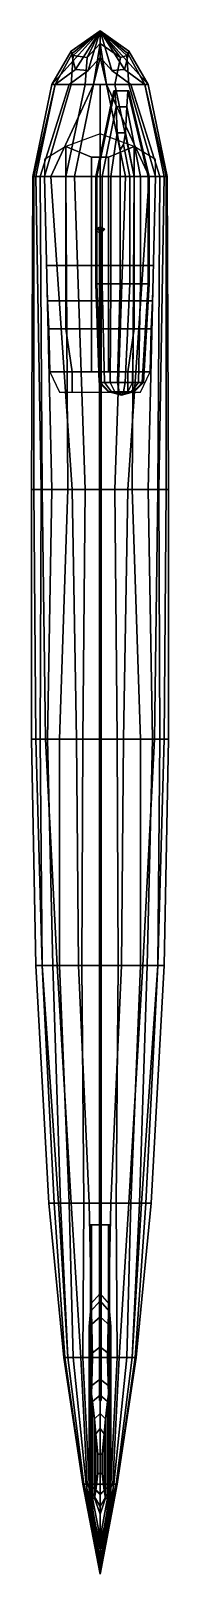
# Model space of a CAD drawing. Extents: x -0.6 to 0.6, y -7.2 to 7.2.
import ezdxf

# ---------------------------------------------------------------- set-up
doc = ezdxf.new("R2010")
doc.units = 0
doc.layers.get('0').update_dxf_attribs({"linetype": 'CONTINUOUS'})
doc.layers.add('CAB', color=6, linetype='CONTINUOUS')

msp = doc.modelspace()

# ---------------------------------------------------------------- linework, layer by layer
for points in [[(0, 7.2, -0.18), (-0.27, 7.01, -0.18), (-0.26, 6.99, -0.049), (0, 7.2, -0.18)], [(0, 7.2, -0.18), (-0.25, 6.92, -0.311), (-0.27, 7.01, -0.18), (0, 7.2, -0.18)], [(0, 7.2, -0.18), (-0.26, 6.99, -0.049), (-0.25, 6.97, 0.065), (0, 7.2, -0.18)], [(0, 7.2, -0.18), (-0.25, 6.97, 0.065), (-0.12, 6.95, 0.151), (0, 7.2, -0.18)], [(0, 7.2, -0.18), (-0.23, 6.84, -0.425), (-0.25, 6.92, -0.311), (0, 7.2, -0.18)], [(0, 7.2, -0.18), (-0.11, 6.83, -0.511), (-0.23, 6.84, -0.425), (0, 7.2, -0.18)], [(0, 7.2, -0.18), (-0.12, 6.95, 0.151), (0, 7.082, 0.196), (0, 7.2, -0.18)], [(0, 7.2, -0.18), (0, 6.95, -0.51), (-0.11, 6.83, -0.511), (0, 7.2, -0.18)], [(0, 7.2, -0.18), (0, 7.082, 0.196), (0, 7.082, 0.196), (0, 7.2, -0.18)], [(0, 7.2, -0.18), (0, 7.082, 0.196), (0.191, 6.95, 0.151), (0, 7.2, -0.18)], [(0, 7.2, -0.18), (0.191, 6.95, 0.151), (0.25, 6.97, 0.065), (0, 7.2, -0.18)], [(0, 7.2, -0.18), (0.25, 6.97, 0.065), (0.26, 6.99, -0.049), (0, 7.2, -0.18)], [(0, 7.2, -0.18), (0.26, 6.99, -0.049), (0.27, 7.01, -0.18), (0, 7.2, -0.18)], [(0, 7.2, -0.18), (0.27, 7.01, -0.18), (0.25, 6.92, -0.311), (0, 7.2, -0.18)], [(0, 7.2, -0.18), (0.25, 6.92, -0.311), (0.23, 6.84, -0.425), (0, 7.2, -0.18)], [(0, 7.2, -0.18), (0.23, 6.84, -0.425), (0.11, 6.83, -0.511), (0, 7.2, -0.18)], [(0, 7.2, -0.18), (0.11, 6.83, -0.511), (0, 6.95, -0.51), (0, 7.2, -0.18)], [(0, 7.2, -0.18), (0, 6.95, -0.51), (0, 6.95, -0.51), (0, 7.2, -0.18)], [(-0.12, 6.95, 0.151), (-0.14, 6.7, 0.41), (-0.06, 6.7, 0.42), (0, 7.082, 0.196)], [(0, 7.082, 0.196), (-0.06, 6.7, 0.42), (0.06, 6.7, 0.42), (0, 7.082, 0.196)], [(0, 7.082, 0.196), (0.06, 6.7, 0.42), (0.14, 6.7, 0.41), (0.191, 6.95, 0.151)], [(-0.27, 7.01, -0.18), (-0.45, 6.7, 0.01), (-0.42, 6.7, 0.13), (-0.26, 6.99, -0.049)], [(-0.25, 6.92, -0.311), (-0.45, 6.7, -0.24), (-0.45, 6.7, 0.01), (-0.27, 7.01, -0.18)], [(-0.23, 6.84, -0.425), (-0.42, 6.7, -0.43), (-0.45, 6.7, -0.24), (-0.25, 6.92, -0.311)], [(-0.26, 6.99, -0.049), (-0.42, 6.7, 0.13), (-0.27, 6.7, 0.34), (-0.25, 6.97, 0.065)], [(0, 6.95, -0.51), (-0.06, 6.7, -0.63), (-0.29, 6.7, -0.58), (-0.11, 6.83, -0.511)], [(-0.25, 6.97, 0.065), (-0.27, 6.7, 0.34), (-0.14, 6.7, 0.41), (-0.12, 6.95, 0.151)], [(0, 6.95, -0.51), (0.06, 6.7, -0.63), (-0.06, 6.7, -0.63), (0, 6.95, -0.51)], [(0.11, 6.83, -0.511), (0.29, 6.7, -0.58), (0.06, 6.7, -0.63), (0, 6.95, -0.51)], [(0.191, 6.95, 0.151), (0.14, 6.7, 0.41), (0.27, 6.7, 0.34), (0.25, 6.97, 0.065)], [(0.25, 6.92, -0.311), (0.45, 6.7, -0.24), (0.42, 6.7, -0.43), (0.23, 6.84, -0.425)], [(0.27, 7.01, -0.18), (0.45, 6.7, 0.01), (0.45, 6.7, -0.24), (0.25, 6.92, -0.311)], [(0.25, 6.97, 0.065), (0.27, 6.7, 0.34), (0.42, 6.7, 0.13), (0.26, 6.99, -0.049)], [(0.26, 6.99, -0.049), (0.42, 6.7, 0.13), (0.45, 6.7, 0.01), (0.27, 7.01, -0.18)], [(-0.11, 6.83, -0.511), (-0.29, 6.7, -0.58), (-0.42, 6.7, -0.43), (-0.23, 6.84, -0.425)], [(0.23, 6.84, -0.425), (0.42, 6.7, -0.43), (0.29, 6.7, -0.58), (0.11, 6.83, -0.511)], [(-0.45, 6.7, -0.24), (-0.42, 6.7, -0.43), (-0.62, 5.84, -0.4), (-0.63, 5.84, -0.21)], [(-0.42, 6.7, 0.13), (-0.45, 6.7, 0.01), (-0.63, 5.84, 0.04), (-0.6, 5.84, 0.2)], [(-0.45, 6.7, 0.01), (-0.45, 6.7, -0.24), (-0.63, 5.84, -0.21), (-0.63, 5.84, 0.04)], [(-0.42, 6.7, -0.43), (-0.29, 6.7, -0.58), (-0.56, 5.84, -0.59), (-0.62, 5.84, -0.4)], [(-0.27, 6.7, 0.34), (-0.42, 6.7, 0.13), (-0.6, 5.84, 0.2), (-0.52, 5.84, 0.61)], [(-0.29, 6.7, -0.58), (-0.06, 6.7, -0.63), (-0.46, 5.84, -0.71), (-0.56, 5.84, -0.59)], [(-0.14, 6.7, 0.41), (-0.27, 6.7, 0.34), (-0.52, 5.84, 0.61), (-0.32, 5.84, 0.69)], [(-0.06, 6.7, -0.63), (0, 6.7, -0.63), (0, 5.84, -0.73), (-0.46, 5.84, -0.71)], [(-0.06, 6.7, 0.42), (-0.14, 6.7, 0.41), (-0.32, 5.84, 0.69), (-0.24, 5.84, 0.71)], [(-0.24, 5.84, 0.71), (0, 5.84, 0.74), (0, 6.7, 0.42), (-0.06, 6.7, 0.42)], [(0.46, 5.84, -0.71), (0, 5.84, -0.73), (0, 6.7, -0.63), (0.06, 6.7, -0.63)], [(0.06, 6.7, 0.42), (0, 6.7, 0.42), (0, 5.84, 0.74), (0.24, 5.84, 0.71)], [(0.56, 5.84, -0.59), (0.46, 5.84, -0.71), (0.06, 6.7, -0.63), (0.29, 6.7, -0.58)], [(0.24, 5.84, 0.71), (0.32, 5.84, 0.69), (0.14, 6.7, 0.41), (0.06, 6.7, 0.42)], [(0.32, 5.84, 0.69), (0.52, 5.84, 0.61), (0.27, 6.7, 0.34), (0.14, 6.7, 0.41)], [(0.52, 5.84, 0.61), (0.6, 5.84, 0.2), (0.42, 6.7, 0.13), (0.27, 6.7, 0.34)], [(0.62, 5.84, -0.4), (0.56, 5.84, -0.59), (0.29, 6.7, -0.58), (0.42, 6.7, -0.43)], [(0.63, 5.84, -0.21), (0.62, 5.84, -0.4), (0.42, 6.7, -0.43), (0.45, 6.7, -0.24)], [(0.6, 5.84, 0.2), (0.63, 5.84, 0.04), (0.45, 6.7, 0.01), (0.42, 6.7, 0.13)], [(0.63, 5.84, 0.04), (0.63, 5.84, -0.21), (0.45, 6.7, -0.24), (0.45, 6.7, 0.01)], [(-0.63, 5.84, -0.21), (-0.62, 5.84, -0.4), (-0.62, 2.92, -0.53), (-0.64, 2.92, -0.44)], [(-0.6, 5.84, 0.2), (-0.63, 5.84, 0.04), (-0.64, 2.92, 0.11), (-0.55, 2.92, 0.5)], [(-0.63, 5.84, 0.04), (-0.63, 5.84, -0.21), (-0.64, 2.92, -0.44), (-0.64, 2.92, 0.11)], [(-0.62, 5.84, -0.4), (-0.56, 5.84, -0.59), (-0.54, 2.92, -0.63), (-0.62, 2.92, -0.53)], [(-0.52, 5.84, 0.61), (-0.6, 5.84, 0.2), (-0.55, 2.92, 0.5), (-0.45, 2.92, 0.65)], [(-0.56, 5.84, -0.59), (-0.46, 5.84, -0.71), (-0.26, 2.92, -0.73), (-0.54, 2.92, -0.63)], [(-0.32, 5.84, 0.69), (-0.52, 5.84, 0.61), (-0.45, 2.92, 0.65), (-0.3, 2.92, 0.71)], [(-0.46, 5.84, -0.71), (0, 5.84, -0.73), (0, 2.92, -0.73), (-0.26, 2.92, -0.73)], [(-0.24, 5.84, 0.71), (-0.32, 5.84, 0.69), (-0.3, 2.92, 0.71), (-0.14, 2.92, 0.74)], [(-0.14, 2.92, 0.74), (0, 2.92, 0.74), (0, 5.84, 0.74), (-0.24, 5.84, 0.71)], [(0.24, 5.84, 0.71), (0, 5.84, 0.74), (0, 2.92, 0.74), (0.14, 2.92, 0.74)], [(0.26, 2.92, -0.73), (0, 2.92, -0.73), (0, 5.84, -0.73), (0.46, 5.84, -0.71)], [(0.14, 2.92, 0.74), (0.3, 2.92, 0.71), (0.32, 5.84, 0.69), (0.24, 5.84, 0.71)], [(0.54, 2.92, -0.63), (0.26, 2.92, -0.73), (0.46, 5.84, -0.71), (0.56, 5.84, -0.59)], [(0.3, 2.92, 0.71), (0.45, 2.92, 0.65), (0.52, 5.84, 0.61), (0.32, 5.84, 0.69)], [(0.45, 2.92, 0.65), (0.55, 2.92, 0.5), (0.6, 5.84, 0.2), (0.52, 5.84, 0.61)], [(0.62, 2.92, -0.53), (0.54, 2.92, -0.63), (0.56, 5.84, -0.59), (0.62, 5.84, -0.4)], [(0.55, 2.92, 0.5), (0.64, 2.92, 0.11), (0.63, 5.84, 0.04), (0.6, 5.84, 0.2)], [(0.64, 2.92, -0.44), (0.62, 2.92, -0.53), (0.62, 5.84, -0.4), (0.63, 5.84, -0.21)], [(0.64, 2.92, 0.11), (0.64, 2.92, -0.44), (0.63, 5.84, -0.21), (0.63, 5.84, 0.04)], [(-0.02, 5.35, 2.03), (0, 5.37, 2.03), (0, 5.37, 0.99), (-0.045, 5.35, 0.99)], [(0, 5.33, 2.03), (-0.02, 5.35, 2.03), (-0.045, 5.35, 0.99), (0, 5.305, 1)], [(0.02, 5.35, 2.03), (0, 5.37, 2.03), (-0.02, 5.35, 2.03), (0, 5.33, 2.03)], [(0.01, 5.35, 2.01), (-0.005, 5.35, 2.019), (-0.005, -5.58, 2), (0.01, -5.58, 1.991)], [(-0.005, 5.35, 2.019), (-0.005, 5.35, 2.001), (-0.005, -5.58, 1.982), (-0.005, -5.58, 2)], [(-0.005, 5.35, 2.001), (0.01, 5.35, 2.01), (0.01, -5.58, 1.991), (-0.005, -5.58, 1.982)], [(0, 5.37, 2.03), (0.02, 5.35, 2.03), (0.045, 5.35, 0.99), (0, 5.37, 0.99)], [(0.02, 5.35, 2.03), (0, 5.33, 2.03), (0, 5.305, 1), (0.045, 5.35, 0.99)], [(-0.55, 2.92, 0.5), (-0.64, 2.92, 0.11), (-0.64, 0.59, 0.02), (-0.56, 0.59, 0.4)], [(-0.64, 2.92, -0.44), (-0.62, 2.92, -0.53), (-0.6, 0.59, -0.6), (-0.64, 0.59, -0.51)], [(-0.64, 2.92, 0.11), (-0.64, 2.92, -0.44), (-0.64, 0.59, -0.51), (-0.64, 0.59, 0.02)], [(-0.62, 2.92, -0.53), (-0.54, 2.92, -0.63), (-0.51, 0.59, -0.68), (-0.6, 0.59, -0.6)], [(-0.45, 2.92, 0.65), (-0.55, 2.92, 0.5), (-0.56, 0.59, 0.4), (-0.49, 0.59, 0.57)], [(-0.54, 2.92, -0.63), (-0.26, 2.92, -0.73), (-0.22, 0.59, -0.76), (-0.51, 0.59, -0.68)], [(-0.3, 2.92, 0.71), (-0.45, 2.92, 0.65), (-0.49, 0.59, 0.57), (-0.38, 0.59, 0.66)], [(-0.14, 2.92, 0.74), (-0.3, 2.92, 0.71), (-0.38, 0.59, 0.66), (-0.16, 0.59, 0.72)], [(0.22, 0.59, -0.76), (-0.22, 0.59, -0.76), (-0.26, 2.92, -0.73), (0.26, 2.92, -0.73)], [(0.14, 2.92, 0.74), (-0.14, 2.92, 0.74), (-0.16, 0.59, 0.72), (0.16, 0.59, 0.72)], [(0.16, 0.59, 0.72), (0.38, 0.59, 0.66), (0.3, 2.92, 0.71), (0.14, 2.92, 0.74)], [(0.51, 0.59, -0.68), (0.22, 0.59, -0.76), (0.26, 2.92, -0.73), (0.54, 2.92, -0.63)], [(0.38, 0.59, 0.66), (0.49, 0.59, 0.57), (0.45, 2.92, 0.65), (0.3, 2.92, 0.71)], [(0.49, 0.59, 0.57), (0.56, 0.59, 0.4), (0.55, 2.92, 0.5), (0.45, 2.92, 0.65)], [(0.6, 0.59, -0.6), (0.51, 0.59, -0.68), (0.54, 2.92, -0.63), (0.62, 2.92, -0.53)], [(0.56, 0.59, 0.4), (0.64, 0.59, 0.02), (0.64, 2.92, 0.11), (0.55, 2.92, 0.5)], [(0.64, 0.59, -0.51), (0.6, 0.59, -0.6), (0.62, 2.92, -0.53), (0.64, 2.92, -0.44)], [(0.64, 0.59, 0.02), (0.64, 0.59, -0.51), (0.64, 2.92, -0.44), (0.64, 2.92, 0.11)], [(-0.64, 0.59, 0.02), (-0.64, 0.59, -0.51), (-0.6, -1.52, -0.13), (-0.6, -1.52, 0.14)], [(-0.64, 0.59, -0.51), (-0.6, 0.59, -0.6), (-0.54, -1.52, -0.42), (-0.6, -1.52, -0.13)], [(-0.56, 0.59, 0.4), (-0.64, 0.59, 0.02), (-0.6, -1.52, 0.14), (-0.54, -1.52, 0.44)], [(-0.6, 0.59, -0.6), (-0.51, 0.59, -0.68), (-0.4, -1.52, -0.59), (-0.54, -1.52, -0.42)], [(-0.49, 0.59, 0.57), (-0.56, 0.59, 0.4), (-0.54, -1.52, 0.44), (-0.44, -1.52, 0.55)], [(-0.51, 0.59, -0.68), (-0.22, 0.59, -0.76), (-0.2, -1.52, -0.69), (-0.4, -1.52, -0.59)], [(-0.38, 0.59, 0.66), (-0.49, 0.59, 0.57), (-0.44, -1.52, 0.55), (-0.38, -1.52, 0.6)], [(-0.16, 0.59, 0.72), (-0.38, 0.59, 0.66), (-0.38, -1.52, 0.6), (-0.17, -1.52, 0.64)], [(-0.22, 0.59, -0.76), (0.22, 0.59, -0.76), (0.2, -1.52, -0.69), (-0.2, -1.52, -0.69)], [(0.16, 0.59, 0.72), (-0.16, 0.59, 0.72), (-0.17, -1.52, 0.64), (0.17, -1.52, 0.64)], [(0.17, -1.52, 0.64), (0.38, -1.52, 0.6), (0.38, 0.59, 0.66), (0.16, 0.59, 0.72)], [(0.4, -1.52, -0.59), (0.2, -1.52, -0.69), (0.22, 0.59, -0.76), (0.51, 0.59, -0.68)], [(0.38, -1.52, 0.6), (0.44, -1.52, 0.55), (0.49, 0.59, 0.57), (0.38, 0.59, 0.66)], [(0.54, -1.52, -0.42), (0.4, -1.52, -0.59), (0.51, 0.59, -0.68), (0.6, 0.59, -0.6)], [(0.44, -1.52, 0.55), (0.54, -1.52, 0.44), (0.56, 0.59, 0.4), (0.49, 0.59, 0.57)], [(0.54, -1.52, 0.44), (0.6, -1.52, 0.14), (0.64, 0.59, 0.02), (0.56, 0.59, 0.4)], [(0.6, -1.52, -0.13), (0.54, -1.52, -0.42), (0.6, 0.59, -0.6), (0.64, 0.59, -0.51)], [(0.6, -1.52, 0.14), (0.6, -1.52, -0.13), (0.64, 0.59, -0.51), (0.64, 0.59, 0.02)], [(0.005, -1.441, 0.615), (-0.003, -1.437, 0.615), (-0.003, -1.316, 2), (0.005, -1.32, 2)], [(-0.003, -1.437, 0.615), (-0.003, -1.445, 0.616), (-0.003, -1.324, 2), (-0.003, -1.316, 2)], [(-0.003, -1.445, 0.616), (0.005, -1.441, 0.615), (0.005, -1.32, 2), (-0.003, -1.324, 2)], [(-0.6, -1.52, -0.13), (-0.54, -1.52, -0.42), (-0.39, -3.74, -0.27), (-0.48, -3.74, 0.19)], [(-0.54, -1.52, 0.44), (-0.6, -1.52, 0.14), (-0.48, -3.74, 0.4), (-0.43, -3.74, 0.48)], [(-0.6, -1.52, 0.14), (-0.6, -1.52, -0.13), (-0.48, -3.74, 0.19), (-0.48, -3.74, 0.4)], [(-0.54, -1.52, -0.42), (-0.4, -1.52, -0.59), (-0.27, -3.74, -0.44), (-0.39, -3.74, -0.27)], [(-0.44, -1.52, 0.55), (-0.54, -1.52, 0.44), (-0.43, -3.74, 0.48), (-0.37, -3.74, 0.51)], [(-0.38, -1.52, 0.6), (-0.44, -1.52, 0.55), (-0.37, -3.74, 0.51), (-0.29, -3.74, 0.54)], [(-0.4, -1.52, -0.59), (-0.2, -1.52, -0.69), (-0.1, -3.74, -0.53), (-0.27, -3.74, -0.44)], [(-0.17, -1.52, 0.64), (-0.38, -1.52, 0.6), (-0.29, -3.74, 0.54), (-0.15, -3.74, 0.56)], [(0.1, -3.74, -0.53), (-0.1, -3.74, -0.53), (-0.2, -1.52, -0.69), (0.2, -1.52, -0.69)], [(0.17, -1.52, 0.64), (-0.17, -1.52, 0.64), (-0.15, -3.74, 0.56), (0.15, -3.74, 0.56)], [(0.27, -3.74, -0.44), (0.1, -3.74, -0.53), (0.2, -1.52, -0.69), (0.4, -1.52, -0.59)], [(0.15, -3.74, 0.56), (0.29, -3.74, 0.54), (0.38, -1.52, 0.6), (0.17, -1.52, 0.64)], [(0.39, -3.74, -0.27), (0.27, -3.74, -0.44), (0.4, -1.52, -0.59), (0.54, -1.52, -0.42)], [(0.29, -3.74, 0.54), (0.37, -3.74, 0.51), (0.44, -1.52, 0.55), (0.38, -1.52, 0.6)], [(0.37, -3.74, 0.51), (0.43, -3.74, 0.48), (0.54, -1.52, 0.44), (0.44, -1.52, 0.55)], [(0.48, -3.74, 0.19), (0.39, -3.74, -0.27), (0.54, -1.52, -0.42), (0.6, -1.52, -0.13)], [(0.43, -3.74, 0.48), (0.48, -3.74, 0.4), (0.6, -1.52, 0.14), (0.54, -1.52, 0.44)], [(0.48, -3.74, 0.4), (0.48, -3.74, 0.19), (0.6, -1.52, -0.13), (0.6, -1.52, 0.14)], [(0.005, -3.214, 0.509), (-0.003, -3.211, 0.513), (-0.003, -5.287, 1.994), (0.005, -5.29, 1.99)], [(-0.003, -3.211, 0.513), (-0.003, -3.217, 0.506), (-0.003, -5.293, 1.986), (-0.003, -5.287, 1.994)], [(-0.003, -3.217, 0.506), (0.005, -3.214, 0.509), (0.005, -5.29, 1.99), (-0.003, -5.293, 1.986)], [(-0.43, -3.74, 0.48), (-0.48, -3.74, 0.4), (-0.34, -5.18, 0.39), (-0.33, -5.18, 0.41)], [(-0.48, -3.74, 0.4), (-0.48, -3.74, 0.19), (-0.34, -5.18, -0.03), (-0.34, -5.18, 0.39)], [(-0.48, -3.74, 0.19), (-0.39, -3.74, -0.27), (-0.3, -5.18, -0.21), (-0.34, -5.18, -0.03)], [(-0.37, -3.74, 0.51), (-0.43, -3.74, 0.48), (-0.33, -5.18, 0.41), (-0.3, -5.18, 0.44)], [(-0.39, -3.74, -0.27), (-0.27, -3.74, -0.44), (-0.18, -5.18, -0.36), (-0.3, -5.18, -0.21)], [(-0.29, -3.74, 0.54), (-0.37, -3.74, 0.51), (-0.3, -5.18, 0.44), (-0.25, -5.18, 0.46)], [(-0.15, -3.74, 0.56), (-0.29, -3.74, 0.54), (-0.25, -5.18, 0.46), (-0.16, -5.18, 0.47)], [(-0.27, -3.74, -0.44), (-0.1, -3.74, -0.53), (-0.07, -5.18, -0.41), (-0.18, -5.18, -0.36)], [(0.15, -3.74, 0.56), (-0.15, -3.74, 0.56), (-0.16, -5.18, 0.47), (0.16, -5.18, 0.47)], [(0.07, -5.18, -0.41), (-0.07, -5.18, -0.41), (-0.1, -3.74, -0.53), (0.1, -3.74, -0.53)], [(0.18, -5.18, -0.36), (0.07, -5.18, -0.41), (0.1, -3.74, -0.53), (0.27, -3.74, -0.44)], [(0.16, -5.18, 0.47), (0.25, -5.18, 0.46), (0.29, -3.74, 0.54), (0.15, -3.74, 0.56)], [(0.3, -5.18, -0.21), (0.18, -5.18, -0.36), (0.27, -3.74, -0.44), (0.39, -3.74, -0.27)], [(0.25, -5.18, 0.46), (0.3, -5.18, 0.44), (0.37, -3.74, 0.51), (0.29, -3.74, 0.54)], [(0.34, -5.18, -0.03), (0.3, -5.18, -0.21), (0.39, -3.74, -0.27), (0.48, -3.74, 0.19)], [(0.3, -5.18, 0.44), (0.33, -5.18, 0.41), (0.43, -3.74, 0.48), (0.37, -3.74, 0.51)], [(0.33, -5.18, 0.41), (0.34, -5.18, 0.39), (0.48, -3.74, 0.4), (0.43, -3.74, 0.48)], [(0.34, -5.18, 0.39), (0.34, -5.18, -0.03), (0.48, -3.74, 0.19), (0.48, -3.74, 0.4)], [(0, -3.94, 0.54), (0, -3.94, 0.51), (-0.09, -3.94, 0.51), (-0.09, -3.94, 0.54)], [(0, -3.94, 0.51), (0, -3.94, 0.34), (-0.08, -3.94, 0.34), (-0.09, -3.94, 0.51)], [(-0.09, -3.94, 0.51), (-0.09, -6.49, 0.51), (-0.09, -6.49, 0.54), (-0.09, -3.94, 0.54)], [(-0.08, -3.94, 0.34), (-0.08, -6.49, 0.34), (-0.09, -6.49, 0.51), (-0.09, -3.94, 0.51)], [(0.09, -3.94, 0.51), (0.08, -3.94, 0.34), (0, -3.94, 0.34), (0, -3.94, 0.51)], [(0.09, -3.94, 0.54), (0.09, -3.94, 0.51), (0, -3.94, 0.51), (0, -3.94, 0.54)], [(0.09, -6.49, 0.51), (0.08, -6.49, 0.34), (0.08, -3.94, 0.34), (0.09, -3.94, 0.51)], [(0.09, -6.49, 0.54), (0.09, -6.49, 0.51), (0.09, -3.94, 0.51), (0.09, -3.94, 0.54)], [(0, -4.65, 0.61), (0, -4.58, 0.54), (-0.09, -4.68, 0.54), (-0.09, -4.75, 0.61)], [(0.09, -4.75, 0.61), (0.09, -4.68, 0.54), (0, -4.58, 0.54), (0, -4.65, 0.61)], [(0, -4.8, 0.87), (0, -4.65, 0.61), (-0.09, -4.75, 0.61), (-0.1, -4.89, 0.87)], [(-0.09, -4.75, 0.61), (-0.09, -6.49, 0.61), (-0.1, -6.49, 0.87), (-0.1, -4.89, 0.87)], [(-0.09, -4.68, 0.54), (-0.09, -6.49, 0.54), (-0.09, -6.49, 0.61), (-0.09, -4.75, 0.61)], [(0.1, -4.89, 0.87), (0.09, -4.75, 0.61), (0, -4.65, 0.61), (0, -4.8, 0.87)], [(0.09, -6.49, 0.61), (0.09, -6.49, 0.54), (0.09, -4.68, 0.54), (0.09, -4.75, 0.61)], [(0.1, -6.49, 0.87), (0.09, -6.49, 0.61), (0.09, -4.75, 0.61), (0.1, -4.89, 0.87)], [(0, -5.08, 1.3), (0, -4.8, 0.87), (-0.1, -4.89, 0.87), (-0.1, -5.16, 1.3)], [(-0.1, -4.89, 0.87), (-0.1, -6.49, 0.87), (-0.1, -6.49, 1.3), (-0.1, -5.16, 1.3)], [(0.1, -5.16, 1.3), (0.1, -4.89, 0.87), (0, -4.8, 0.87), (0, -5.08, 1.3)], [(0.1, -6.49, 1.3), (0.1, -6.49, 0.87), (0.1, -4.89, 0.87), (0.1, -5.16, 1.3)], [(-0.34, -5.18, 0.39), (-0.34, -5.18, -0.03), (-0.16, -6.36, -0.1), (-0.16, -6.36, 0.15)], [(-0.34, -5.18, -0.03), (-0.3, -5.18, -0.21), (-0.15, -6.36, -0.14), (-0.16, -6.36, -0.1)], [(-0.33, -5.18, 0.41), (-0.34, -5.18, 0.39), (-0.16, -6.36, 0.15), (-0.16, -6.36, 0.32)], [(-0.3, -5.18, 0.44), (-0.33, -5.18, 0.41), (-0.16, -6.36, 0.32), (-0.15, -6.36, 0.38)], [(-0.3, -5.18, -0.21), (-0.18, -5.18, -0.36), (-0.12, -6.36, -0.17), (-0.15, -6.36, -0.14)], [(-0.25, -5.18, 0.46), (-0.3, -5.18, 0.44), (-0.15, -6.36, 0.38), (-0.13, -6.36, 0.4)], [(-0.16, -5.18, 0.47), (-0.25, -5.18, 0.46), (-0.13, -6.36, 0.4), (-0.1, -6.36, 0.41)], [(-0.18, -5.18, -0.36), (-0.07, -5.18, -0.41), (-0.1, -6.36, -0.18), (-0.12, -6.36, -0.17)], [(0.16, -5.18, 0.47), (-0.16, -5.18, 0.47), (-0.1, -6.36, 0.41), (0.1, -6.36, 0.41)], [(0, -5.38, 1.77), (0, -5.08, 1.3), (-0.1, -5.16, 1.3), (-0.09, -5.45, 1.77)], [(-0.1, -5.16, 1.3), (-0.1, -6.49, 1.3), (-0.09, -6.49, 1.77), (-0.09, -5.45, 1.77)], [(0.1, -6.36, -0.18), (-0.1, -6.36, -0.18), (-0.07, -5.18, -0.41), (0.07, -5.18, -0.41)], [(0.09, -5.45, 1.77), (0.1, -5.16, 1.3), (0, -5.08, 1.3), (0, -5.38, 1.77)], [(0.12, -6.36, -0.17), (0.1, -6.36, -0.18), (0.07, -5.18, -0.41), (0.18, -5.18, -0.36)], [(0.09, -6.49, 1.77), (0.1, -6.49, 1.3), (0.1, -5.16, 1.3), (0.09, -5.45, 1.77)], [(0.1, -6.36, 0.41), (0.13, -6.36, 0.4), (0.25, -5.18, 0.46), (0.16, -5.18, 0.47)], [(0.15, -6.36, -0.14), (0.12, -6.36, -0.17), (0.18, -5.18, -0.36), (0.3, -5.18, -0.21)], [(0.13, -6.36, 0.4), (0.15, -6.36, 0.38), (0.3, -5.18, 0.44), (0.25, -5.18, 0.46)], [(0.15, -6.36, 0.38), (0.16, -6.36, 0.32), (0.33, -5.18, 0.41), (0.3, -5.18, 0.44)], [(0.16, -6.36, -0.1), (0.15, -6.36, -0.14), (0.3, -5.18, -0.21), (0.34, -5.18, -0.03)], [(0.16, -6.36, 0.32), (0.16, -6.36, 0.15), (0.34, -5.18, 0.39), (0.33, -5.18, 0.41)], [(0.16, -6.36, 0.15), (0.16, -6.36, -0.1), (0.34, -5.18, -0.03), (0.34, -5.18, 0.39)], [(0, -5.53, 2.01), (0, -5.38, 1.77), (-0.09, -5.45, 1.77), (-0.07, -5.59, 2.01)], [(-0.09, -5.45, 1.77), (-0.09, -6.49, 1.77), (-0.07, -6.49, 2.01), (-0.07, -5.59, 2.01)], [(0.07, -5.59, 2.01), (0.09, -5.45, 1.77), (0, -5.38, 1.77), (0, -5.53, 2.01)], [(0.07, -6.49, 2.01), (0.09, -6.49, 1.77), (0.09, -5.45, 1.77), (0.07, -5.59, 2.01)], [(0, -5.7, 2.25), (0, -5.53, 2.01), (-0.07, -5.59, 2.01), (-0.05, -5.75, 2.25)], [(-0.07, -5.59, 2.01), (-0.07, -6.49, 2.01), (-0.05, -6.49, 2.25), (-0.05, -5.75, 2.25)], [(0.05, -5.75, 2.25), (0.07, -5.59, 2.01), (0, -5.53, 2.01), (0, -5.7, 2.25)], [(0.05, -6.49, 2.25), (0.07, -6.49, 2.01), (0.07, -5.59, 2.01), (0.05, -5.75, 2.25)], [(0, -5.84, 2.37), (0, -5.7, 2.25), (-0.05, -5.75, 2.25), (-0.04, -5.89, 2.37)], [(-0.05, -5.75, 2.25), (-0.05, -6.49, 2.25), (-0.04, -6.42, 2.37), (-0.04, -5.89, 2.37)], [(0.04, -5.89, 2.37), (0.05, -5.75, 2.25), (0, -5.7, 2.25), (0, -5.84, 2.37)], [(0.04, -6.42, 2.37), (0.05, -6.49, 2.25), (0.05, -5.75, 2.25), (0.04, -5.89, 2.37)], [(0, -6.08, 2.45), (0, -5.84, 2.37), (-0.04, -5.89, 2.37), (-0.02, -6.08, 2.44)], [(-0.04, -5.89, 2.37), (-0.04, -6.42, 2.37), (-0.02, -6.26, 2.44), (-0.02, -6.08, 2.44)], [(0.02, -6.08, 2.44), (0.04, -5.89, 2.37), (0, -5.84, 2.37), (0, -6.08, 2.45)], [(0.02, -6.26, 2.44), (0.04, -6.42, 2.37), (0.04, -5.89, 2.37), (0.02, -6.08, 2.44)], [(-0.02, -6.08, 2.44), (-0.02, -6.26, 2.44), (0, -6.26, 2.45), (0, -6.08, 2.45)], [(0, -6.08, 2.45), (0, -6.26, 2.45), (0.02, -6.26, 2.44), (0.02, -6.08, 2.44)], [(-0.02, -6.26, 2.44), (-0.04, -6.42, 2.37), (0, -6.46, 2.37), (0, -6.26, 2.45)], [(0, -6.26, 2.45), (0, -6.46, 2.37), (0.04, -6.42, 2.37), (0.02, -6.26, 2.44)], [(-0.16, -6.36, 0.15), (-0.16, -6.36, -0.1), (0, -6.97, 0.01), (0, -7.1, 0.15)], [(-0.16, -6.36, -0.1), (-0.15, -6.36, -0.14), (0, -6.9, -0.04), (0, -6.97, 0.01)], [(-0.16, -6.36, 0.32), (-0.16, -6.36, 0.15), (0, -7.1, 0.15), (0, -7.2, 0.32)], [(-0.15, -6.36, 0.38), (-0.16, -6.36, 0.32), (0, -7.2, 0.32), (0, -7.16, 0.38)], [(-0.15, -6.36, -0.14), (-0.12, -6.36, -0.17), (0, -6.57, -0.14), (0, -6.9, -0.04)], [(-0.13, -6.36, 0.4), (-0.15, -6.36, 0.38), (0, -7.16, 0.38), (0, -7.13, 0.4)], [(-0.1, -6.36, 0.41), (-0.13, -6.36, 0.4), (0, -7.13, 0.4), (0, -7.1, 0.41)], [(-0.12, -6.36, -0.17), (-0.1, -6.36, -0.18), (0, -6.45, -0.17), (0, -6.57, -0.14)], [(0.1, -6.36, 0.41), (-0.1, -6.36, 0.41), (0, -7.1, 0.41)], [(0, -6.45, -0.17), (0, -6.45, -0.17), (-0.1, -6.36, -0.18), (0.1, -6.36, -0.18)], [(-0.04, -6.42, 2.37), (-0.05, -6.49, 2.25), (0, -6.64, 2.25), (0, -6.46, 2.37)], [(0, -7.1, 0.41), (0, -7.13, 0.4), (0.13, -6.36, 0.4), (0.1, -6.36, 0.41)], [(0, -7.13, 0.4), (0, -7.16, 0.38), (0.15, -6.36, 0.38), (0.13, -6.36, 0.4)], [(0, -7.16, 0.38), (0, -7.2, 0.32), (0.16, -6.36, 0.32), (0.15, -6.36, 0.38)], [(0, -7.2, 0.32), (0, -7.1, 0.15), (0.16, -6.36, 0.15), (0.16, -6.36, 0.32)], [(0, -7.1, 0.15), (0, -6.97, 0.01), (0.16, -6.36, -0.1), (0.16, -6.36, 0.15)], [(0, -6.97, 0.01), (0, -6.9, -0.04), (0.15, -6.36, -0.14), (0.16, -6.36, -0.1)], [(0, -6.9, -0.04), (0, -6.57, -0.14), (0.12, -6.36, -0.17), (0.15, -6.36, -0.14)], [(0, -6.57, -0.14), (0, -6.45, -0.17), (0.1, -6.36, -0.18), (0.12, -6.36, -0.17)], [(0, -6.46, 2.37), (0, -6.64, 2.25), (0.05, -6.49, 2.25), (0.04, -6.42, 2.37)], [(-0.09, -6.49, 1.77), (-0.1, -6.49, 1.3), (0, -7.13, 1.3), (0, -6.97, 1.77)], [(-0.1, -6.49, 0.87), (-0.09, -6.49, 0.61), (0, -7.2, 0.61), (0, -7.2, 0.87)], [(-0.1, -6.49, 1.3), (-0.1, -6.49, 0.87), (0, -7.2, 0.87), (0, -7.13, 1.3)], [(-0.07, -6.49, 2.01), (-0.09, -6.49, 1.77), (0, -6.97, 1.77), (0, -6.86, 2.01)], [(-0.09, -6.49, 0.61), (-0.09, -6.49, 0.54), (0, -7.2, 0.54), (0, -7.2, 0.61)], [(-0.09, -6.49, 0.54), (-0.09, -6.49, 0.51), (0, -7.2, 0.51), (0, -7.2, 0.54)], [(-0.09, -6.49, 0.51), (-0.08, -6.49, 0.34), (0, -7.18, 0.34), (0, -7.2, 0.51)], [(-0.05, -6.49, 2.25), (-0.07, -6.49, 2.01), (0, -6.86, 2.01), (0, -6.64, 2.25)], [(0, -7.2, 0.51), (0, -7.18, 0.34), (0.08, -6.49, 0.34), (0.09, -6.49, 0.51)], [(0, -7.2, 0.54), (0, -7.2, 0.51), (0.09, -6.49, 0.51), (0.09, -6.49, 0.54)], [(0, -7.2, 0.61), (0, -7.2, 0.54), (0.09, -6.49, 0.54), (0.09, -6.49, 0.61)], [(0, -7.2, 0.87), (0, -7.2, 0.61), (0.09, -6.49, 0.61), (0.1, -6.49, 0.87)], [(0, -7.13, 1.3), (0, -7.2, 0.87), (0.1, -6.49, 0.87), (0.1, -6.49, 1.3)], [(0, -6.97, 1.77), (0, -7.13, 1.3), (0.1, -6.49, 1.3), (0.09, -6.49, 1.77)], [(0, -6.86, 2.01), (0, -6.97, 1.77), (0.09, -6.49, 1.77), (0.07, -6.49, 2.01)], [(0, -6.64, 2.25), (0, -6.86, 2.01), (0.07, -6.49, 2.01), (0.05, -6.49, 2.25)]]:
    msp.add_3dface(points)
at = {"layer": 'CAB'}
for points in [[(-0.03, 5.84, -1.08), (-0.04, 5.84, -0.73), (0.13, 6.64, -0.64), (0.14, 6.64, -0.77)], [(0.02, 5.84, -1.15), (-0.03, 5.84, -1.08), (0.14, 6.64, -0.77), (0.15, 6.49, -0.93)], [(0.14, 6.64, -0.77), (0.13, 6.64, -0.64), (0.27, 6.64, -0.64), (0.26, 6.64, -0.74)], [(0.15, 6.49, -0.93), (0.14, 6.64, -0.77), (0.26, 6.64, -0.74), (0.25, 6.49, -0.93)], [(0.45, 5.84, -0.92), (0.38, 5.84, -1.12), (0.25, 6.49, -0.93), (0.26, 6.64, -0.74)], [(0.46, 5.84, -0.71), (0.45, 5.84, -0.92), (0.26, 6.64, -0.74), (0.27, 6.64, -0.64)], [(0.1, 5.84, -1.19), (0.02, 5.84, -1.15), (0.15, 6.49, -0.93), (0.16, 6.25, -1.14)], [(0.16, 6.25, -1.14), (0.15, 6.49, -0.93), (0.25, 6.49, -0.93), (0.24, 6.25, -1.14)], [(0.38, 5.84, -1.12), (0.32, 5.84, -1.17), (0.24, 6.25, -1.14), (0.25, 6.49, -0.93)], [(0, 6.24, 0.56), (-0.32, 6.12, 0.52), (-0.08, 6.02, 0.82), (0, 6.02, 0.82)], [(0, 6.02, 0.82), (0.08, 6.02, 0.82), (0.32, 6.12, 0.52), (0, 6.24, 0.56)], [(0.19, 5.84, -1.21), (0.1, 5.84, -1.19), (0.16, 6.25, -1.14), (0.19, 6.09, -1.18)], [(0.19, 6.09, -1.18), (0.16, 6.25, -1.14), (0.24, 6.25, -1.14), (0.22, 6.14, -1.17)], [(0.32, 5.84, -1.17), (0.28, 5.84, -1.19), (0.22, 6.14, -1.17), (0.24, 6.25, -1.14)], [(-0.32, 6.12, 0.52), (-0.52, 6, 0.56), (-0.52, 5.84, 0.61), (-0.32, 5.84, 0.8)], [(-0.08, 6.02, 0.82), (-0.32, 6.12, 0.52), (-0.32, 5.84, 0.8), (-0.08, 5.84, 0.92)], [(0.08, 5.84, 0.92), (0.32, 5.84, 0.8), (0.32, 6.12, 0.52), (0.08, 6.02, 0.82)], [(0.28, 5.84, -1.19), (0.19, 5.84, -1.21), (0.19, 6.09, -1.18), (0.22, 6.14, -1.17)], [(0.32, 5.84, 0.8), (0.52, 5.84, 0.61), (0.52, 6, 0.56), (0.32, 6.12, 0.52)], [(-0.08, 5.84, 0.92), (0.08, 5.84, 0.92), (0.08, 6.02, 0.82), (-0.08, 6.02, 0.82)], [(-0.32, 5.84, 0.8), (-0.52, 5.84, 0.61), (-0.5, 5.01, 0.61), (-0.32, 5.01, 0.93)], [(-0.08, 5.84, 0.92), (-0.32, 5.84, 0.8), (-0.32, 5.01, 0.93), (-0.08, 5.01, 1.05)], [(0.08, 5.84, 0.92), (-0.08, 5.84, 0.92), (-0.08, 5.01, 1.05), (0.08, 5.01, 1.05)], [(-0.03, 4.84, -1.08), (-0.04, 4.84, -0.73), (-0.04, 5.84, -0.73), (-0.03, 5.84, -1.08)], [(0.02, 4.84, -1.15), (-0.03, 4.84, -1.08), (-0.03, 5.84, -1.08), (0.02, 5.84, -1.15)], [(0.1, 4.84, -1.19), (0.02, 4.84, -1.15), (0.02, 5.84, -1.15), (0.1, 5.84, -1.19)], [(0.08, 5.01, 1.05), (0.32, 5.01, 0.93), (0.32, 5.84, 0.8), (0.08, 5.84, 0.92)], [(0.19, 4.84, -1.21), (0.1, 4.84, -1.19), (0.1, 5.84, -1.19), (0.19, 5.84, -1.21)], [(0.28, 4.84, -1.19), (0.19, 4.84, -1.21), (0.19, 5.84, -1.21), (0.28, 5.84, -1.19)], [(0.32, 4.84, -1.17), (0.28, 4.84, -1.19), (0.28, 5.84, -1.19), (0.32, 5.84, -1.17)], [(0.32, 5.01, 0.93), (0.5, 5.01, 0.61), (0.52, 5.84, 0.61), (0.32, 5.84, 0.8)], [(0.38, 4.84, -1.12), (0.32, 4.84, -1.17), (0.32, 5.84, -1.17), (0.38, 5.84, -1.12)], [(0.45, 4.84, -0.92), (0.38, 4.84, -1.12), (0.38, 5.84, -1.12), (0.45, 5.84, -0.92)], [(0.46, 4.84, -0.71), (0.45, 4.84, -0.92), (0.45, 5.84, -0.92), (0.46, 5.84, -0.71)], [(-0.32, 5.01, 0.93), (-0.5, 5.01, 0.61), (-0.49, 4.68, 0.61), (-0.32, 4.68, 0.93)], [(-0.08, 5.01, 1.05), (-0.32, 5.01, 0.93), (-0.32, 4.68, 0.93), (-0.08, 4.68, 1.05)], [(0.08, 5.01, 1.05), (-0.08, 5.01, 1.05), (-0.08, 4.68, 1.05), (0.08, 4.68, 1.05)], [(0.08, 4.68, 1.05), (0.32, 4.68, 0.93), (0.32, 5.01, 0.93), (0.08, 5.01, 1.05)], [(0.32, 4.68, 0.93), (0.49, 4.68, 0.61), (0.5, 5.01, 0.61), (0.32, 5.01, 0.93)], [(-0.008, 3.92, -0.73), (-0.04, 4.84, -0.73), (-0.03, 4.84, -1.08), (0.005, 3.92, -0.801)], [(0.005, 3.92, -0.801), (-0.03, 4.84, -1.08), (0.02, 4.84, -1.15), (0.041, 3.92, -0.864)], [(0.041, 3.92, -0.864), (0.02, 4.84, -1.15), (0.1, 4.84, -1.19), (0.096, 3.92, -0.91)], [(0.096, 3.92, -0.91), (0.1, 4.84, -1.19), (0.19, 4.84, -1.21), (0.164, 3.92, -0.935)], [(0.164, 3.92, -0.935), (0.19, 4.84, -1.21), (0.28, 4.84, -1.19), (0.236, 3.92, -0.935)], [(0.236, 3.92, -0.935), (0.28, 4.84, -1.19), (0.32, 4.84, -1.17), (0.304, 3.92, -0.91)], [(0.304, 3.92, -0.91), (0.32, 4.84, -1.17), (0.38, 4.84, -1.12), (0.359, 3.92, -0.864)], [(0.359, 3.92, -0.864), (0.38, 4.84, -1.12), (0.45, 4.84, -0.92), (0.395, 3.92, -0.801)], [(0.395, 3.92, -0.801), (0.45, 4.84, -0.92), (0.46, 4.84, -0.71), (0.408, 3.92, -0.73)], [(-0.32, 4.68, 0.93), (-0.49, 4.68, 0.61), (-0.48, 4.42, 0.61), (-0.32, 4.42, 0.93)], [(-0.08, 4.68, 1.05), (-0.32, 4.68, 0.93), (-0.32, 4.42, 0.93), (-0.08, 4.42, 1)], [(0.08, 4.68, 1.05), (-0.08, 4.68, 1.05), (-0.08, 4.42, 1), (0.08, 4.42, 1)], [(0.08, 4.42, 1), (0.32, 4.42, 0.93), (0.32, 4.68, 0.93), (0.08, 4.68, 1.05)], [(0.32, 4.42, 0.93), (0.48, 4.42, 0.61), (0.49, 4.68, 0.61), (0.32, 4.68, 0.93)], [(-0.32, 4.42, 0.93), (-0.48, 4.42, 0.61), (-0.47, 4.02, 0.61), (-0.26, 4.02, 0.76)], [(-0.08, 4.42, 1), (-0.32, 4.42, 0.93), (-0.26, 4.02, 0.76), (-0.08, 4.02, 0.76)], [(0.08, 4.42, 1), (-0.08, 4.42, 1), (-0.08, 4.02, 0.76), (0.08, 4.02, 0.76)], [(0.08, 4.02, 0.76), (0.26, 4.02, 0.76), (0.32, 4.42, 0.93), (0.08, 4.42, 1)], [(0.26, 4.02, 0.76), (0.47, 4.02, 0.61), (0.48, 4.42, 0.61), (0.32, 4.42, 0.93)], [(-0.26, 4.02, 0.76), (-0.47, 4.02, 0.61), (-0.38, 3.83, 0.63), (-0.26, 3.83, 0.72)], [(-0.26, 3.83, 0.72), (0.26, 3.83, 0.72), (0.26, 4.02, 0.76), (-0.26, 4.02, 0.76)], [(0.08, 3.832, -0.73), (-0.008, 3.92, -0.73), (0.005, 3.92, -0.801), (0.087, 3.832, -0.771)], [(0.087, 3.832, -0.771), (0.005, 3.92, -0.801), (0.041, 3.92, -0.864), (0.108, 3.832, -0.807)], [(0.108, 3.832, -0.807), (0.041, 3.92, -0.864), (0.096, 3.92, -0.91), (0.14, 3.832, -0.834)], [(0.14, 3.832, -0.834), (0.096, 3.92, -0.91), (0.164, 3.92, -0.935), (0.179, 3.832, -0.848)], [(0.179, 3.832, -0.848), (0.164, 3.92, -0.935), (0.236, 3.92, -0.935), (0.221, 3.832, -0.848)], [(0.221, 3.832, -0.848), (0.236, 3.92, -0.935), (0.304, 3.92, -0.91), (0.26, 3.832, -0.834)], [(0.26, 3.83, 0.72), (0.38, 3.83, 0.63), (0.47, 4.02, 0.61), (0.26, 4.02, 0.76)], [(0.26, 3.832, -0.834), (0.304, 3.92, -0.91), (0.359, 3.92, -0.864), (0.292, 3.832, -0.807)], [(0.292, 3.832, -0.807), (0.359, 3.92, -0.864), (0.395, 3.92, -0.801), (0.313, 3.832, -0.771)], [(0.313, 3.832, -0.771), (0.395, 3.92, -0.801), (0.408, 3.92, -0.73), (0.32, 3.832, -0.73)], [(0.2, 3.8, -0.73), (0.08, 3.832, -0.73), (0.087, 3.832, -0.771), (0.2, 3.8, -0.73)], [(0.2, 3.8, -0.73), (0.087, 3.832, -0.771), (0.108, 3.832, -0.807), (0.2, 3.8, -0.73)], [(0.2, 3.8, -0.73), (0.108, 3.832, -0.807), (0.14, 3.832, -0.834), (0.2, 3.8, -0.73)], [(0.2, 3.8, -0.73), (0.14, 3.832, -0.834), (0.179, 3.832, -0.848), (0.2, 3.8, -0.73)], [(0.2, 3.8, -0.73), (0.179, 3.832, -0.848), (0.221, 3.832, -0.848), (0.2, 3.8, -0.73)], [(0.2, 3.8, -0.73), (0.221, 3.832, -0.848), (0.26, 3.832, -0.834), (0.2, 3.8, -0.73)], [(0.2, 3.8, -0.73), (0.26, 3.832, -0.834), (0.292, 3.832, -0.807), (0.2, 3.8, -0.73)], [(0.2, 3.8, -0.73), (0.292, 3.832, -0.807), (0.313, 3.832, -0.771), (0.2, 3.8, -0.73)], [(0.2, 3.8, -0.73), (0.313, 3.832, -0.771), (0.32, 3.832, -0.73), (0.2, 3.8, -0.73)]]:
    msp.add_3dface(points, dxfattribs=at)

doc.saveas('drawing.dxf')
